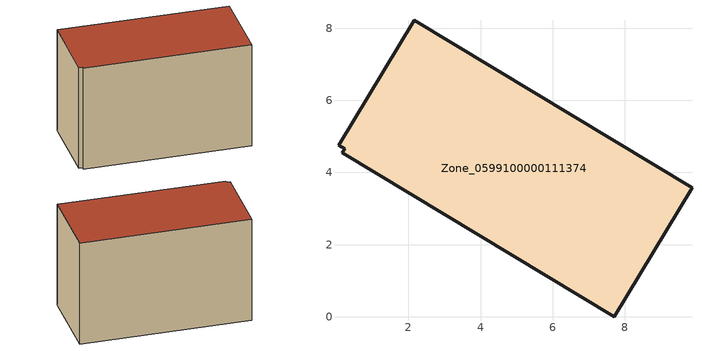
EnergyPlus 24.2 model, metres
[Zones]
Zone_0599100000111374
 floor ground (C_G): 0.23,4.65 0.06,4.75 2.16,8.22 9.86,3.57 7.7,0 0.17,4.55 z0
 wall outside (C_F): 9.86,3.57 2.16,8.22 0.06,4.75 0.23,4.65 0.17,4.55 7.7,0 9.86,3.57 z0:5.8
 roof outside (C_R): 0.06,4.75 0.23,4.65 0.17,4.55 7.7,0 9.86,3.57 2.16,8.22 z5.8
[BUILDING]
Pand.0599100000111374: North Axis=0; Terrain=City; Loads Convergence Tolerance Value=0.04; Temperature Convergence Tolerance Value=0.4; Solar Distribution=FullExterior; Maximum Number of Warmup Days=25; Minimum Number of Warmup Days=1
[Site:Location]
Rotterdam.The.Hague.AP_ZH_NLD Design_Conditions: Latitude=51.96; Longitude=4.45; Time Zone=1; Elevation=-4.5
[SITE:GROUNDTEMPERATURE:BUILDINGSURFACE]
18, 18, 18, 18, 18, 18, 18, 18, 18, 18, 18, 18
[MATERIAL] Thermal Absorptance=0.9; Solar Absorptance=0.7; Visible Absorptance=0.7
Name | Roughness | Thickness | Conductivity | Density | Specific Heat
G.TI.1946-1964 | MediumSmooth | 0.15 | 1 | 540 | 1210
F.TI.1946-1964 | Rough | 0.3 | 0.857143 | 1920 | 840
R.TI.1946-1964 | MediumRough | 0.2 | 0.277778 | 1500 | 1000
[CONSTRUCTION]
C_G: G.TI.1946-1964
C_F: F.TI.1946-1964
C_R: R.TI.1946-1964
[ZONE]
Zone_0599100000111374: Type=1; Multiplier=1; Ceiling Height=Autocalculate; Volume=Autocalculate; Floor Area=autocalculate; Part of Total Floor Area=Yes
[ZONEINFILTRATION:DESIGNFLOWRATE]
Infil_Zone_0599100000111374: Zone or ZoneList or Space or SpaceList=Zone_0599100000111374; Schedule=AlwaysOn; Design Flow Rate Calculation Method=Flow/Area; Flow Rate per Floor Area=0.003; Constant Term Coefficient=1; Temperature Term Coefficient=0; Velocity Term Coefficient=0; Velocity Squared Term Coefficient=0
[HVACTEMPLATE:ZONE:IDEALLOADSAIRSYSTEM]
Zone_0599100000111374: Maximum Heating Supply Air Temperature=50; Minimum Cooling Supply Air Temperature=13; Maximum Heating Supply Air Humidity Ratio=0.0156; Minimum Cooling Supply Air Humidity Ratio=0.0077; Heating Limit=NoLimit; Cooling Limit=NoLimit; Dehumidification Control Type=ConstantSensibleHeatRatio; Cooling Sensible Heat Ratio=0.7; Dehumidification Setpoint=60; Humidification Control Type=None; Humidification Setpoint=30; Outdoor Air Method=None; Outdoor Air Flow Rate per Person=0.00944; Outdoor Air Flow Rate per Zone Floor Area=0; Outdoor Air Flow Rate per Zone=0; Demand Controlled Ventilation Type=None; Outdoor Air Economizer Type=NoEconomizer; Heat Recovery Type=None; Sensible Heat Recovery Effectiveness=0.7; Latent Heat Recovery Effectiveness=0.65
[ZONECONTROL:THERMOSTAT]
ThermostatControl_Zone_0599100000111374: Zone or ZoneList=Zone_0599100000111374; Control Type Schedule=DualSetpointControlType; Control 1=Thermostat_Zone_0599100000111374; Temperature Difference Between Cutout And Setpoint=0
[THERMOSTATSETPOINT:DUALSETPOINT]
Thermostat_Zone_0599100000111374: Heating Setpoint Temperature Schedule=HeatingSetpoint_Zone_0599100000111374; Cooling Setpoint Temperature Schedule=CoolingSetpoint_Zone_0599100000111374
[SCHEDULE:COMPACT]
HeatingSetpoint_Zone_0599100000111374: Through: 12/31, For: AllDays, Until: 24:00, 21
CoolingSetpoint_Zone_0599100000111374: Through: 12/31, For: AllDays, Until: 24:00, 24
DualSetpointControlType: Through: 12/31, For: AllDays, Until: 24:00, 4
AlwaysOn: Through: 12/31, For: AllDays, Until: 24:00, 1
